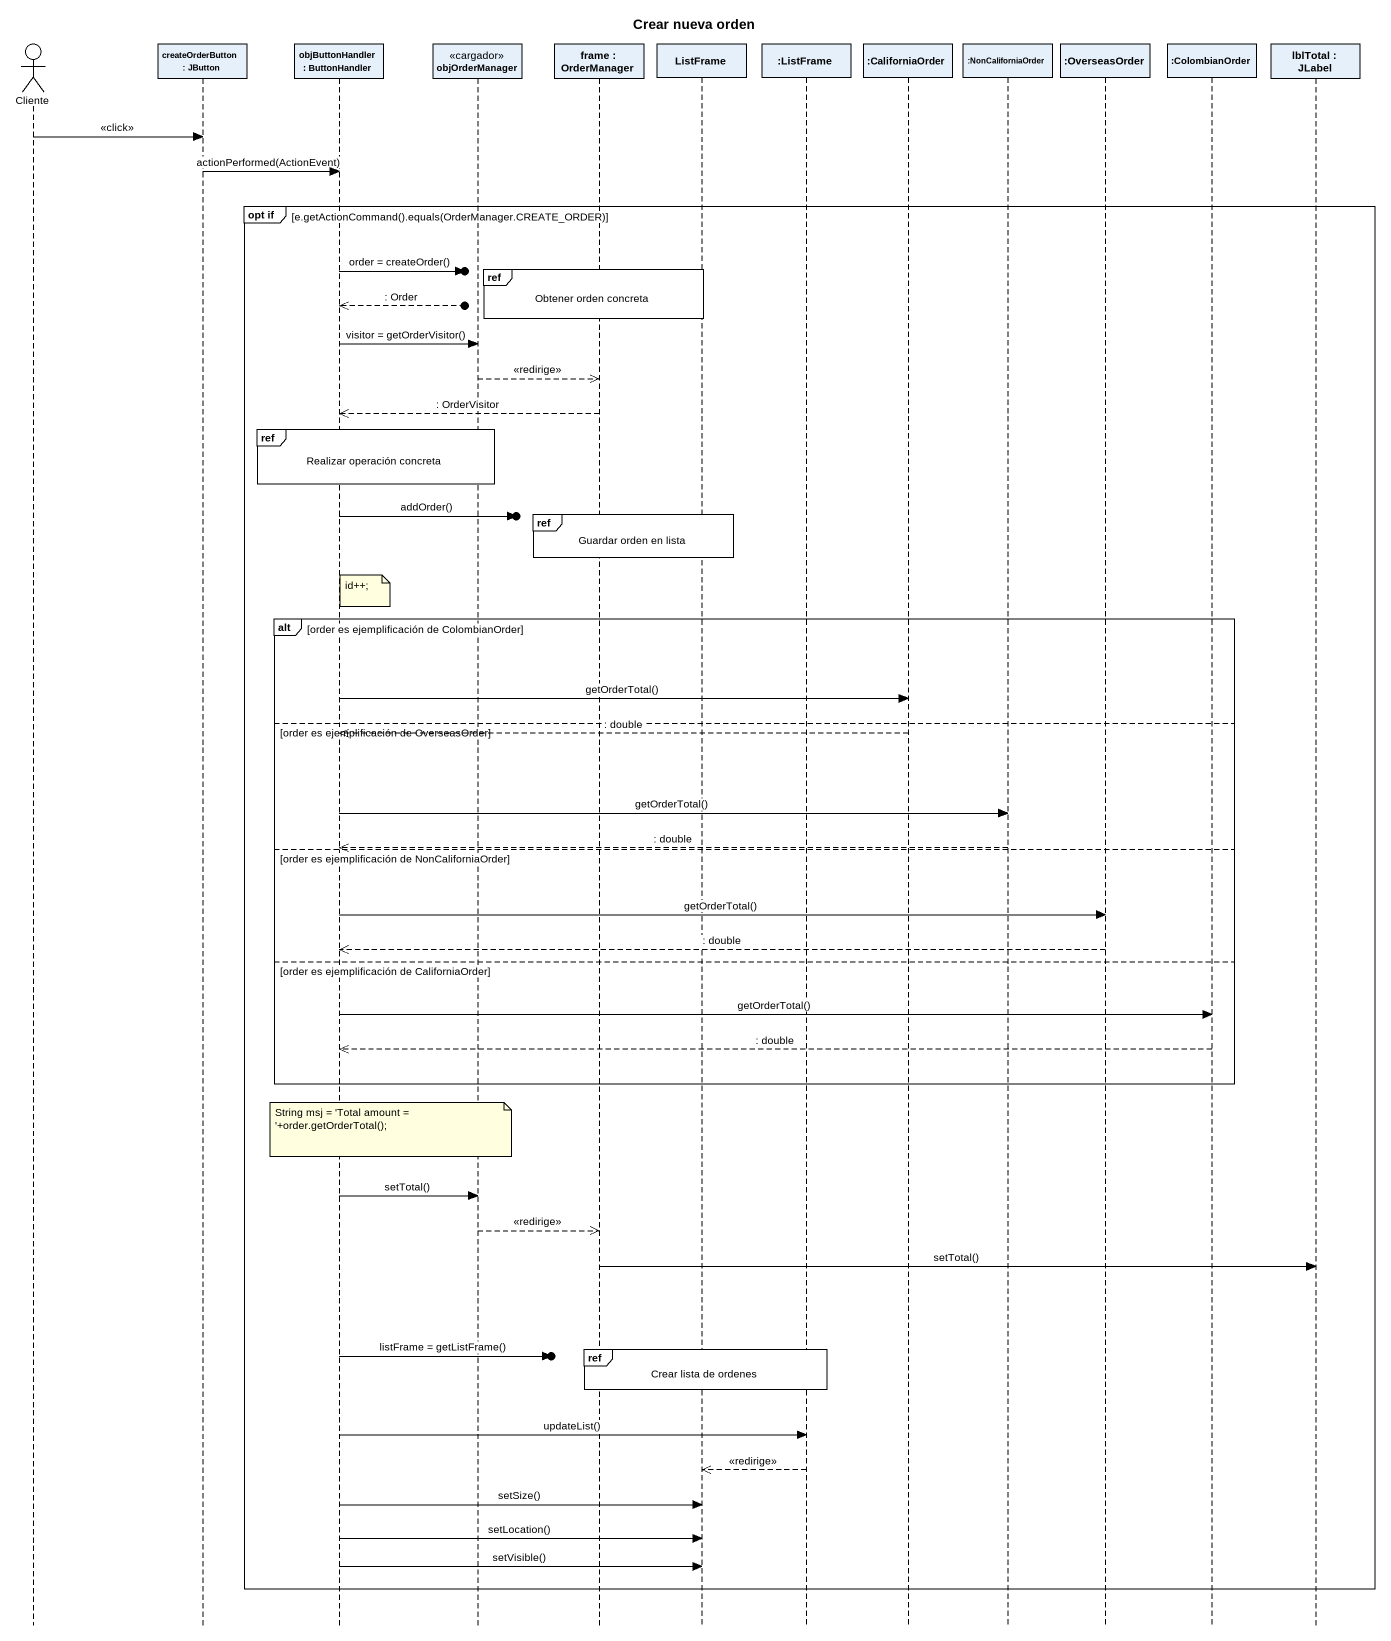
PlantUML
@startuml
title Crear nueva orden
hide footbox
actor Cliente
participant "createOrderButton : JButton" as createOrderButton
participant "objButtonHandler : ButtonHandler" as objButtonHandler
participant objOrderManager <<cargador>>
participant "frame : OrderManager" as frame_
participant ListFrame
participant ":ListFrame" as ListFrame_2
participant ":CaliforniaOrder" as CaliforniaOrder
participant ":NonCaliforniaOrder" as NonCaliforniaOrder
participant ":OverseasOrder" as OverseasOrder
participant ":ColombianOrder" as ColombianOrder
participant "lblTotal : JLabel" as lblTotal

Cliente -> createOrderButton : <<click>>
createOrderButton -> objButtonHandler : actionPerformed(ActionEvent)
group opt if [e.getActionCommand().equals(OrderManager.CREATE_ORDER)]
  ref over frame_, ListFrame : Obtener orden concreta
  objButtonHandler ->o] : order = createOrder()
  objButtonHandler <<--o] : : Order
  objButtonHandler -> objOrderManager : visitor = getOrderVisitor()
  objOrderManager -->> frame_ : <<redirige>>
  frame_ -->> objButtonHandler : : OrderVisitor
  ref over objButtonHandler, objOrderManager : Realizar operación concreta
  ref over frame_, ListFrame : Guardar orden en lista
  objButtonHandler ->o] : addOrder()
  note right of objButtonHandler : id++;
  alt order es ejemplificación de ColombianOrder
    objButtonHandler -> CaliforniaOrder : getOrderTotal()
  else order es ejemplificación de OverseasOrder
    CaliforniaOrder -->> objButtonHandler : : double
    objButtonHandler -> NonCaliforniaOrder : getOrderTotal()
    NonCaliforniaOrder -->> objButtonHandler : : double
  else order es ejemplificación de NonCaliforniaOrder
    objButtonHandler -> OverseasOrder : getOrderTotal()
    OverseasOrder -->> objButtonHandler : : double
  else order es ejemplificación de CaliforniaOrder
    objButtonHandler -> ColombianOrder : getOrderTotal()
    ColombianOrder -->> objButtonHandler : : double
  end
  note over objButtonHandler : String msj = 'Total amount = '+order.getOrderTotal();
  objButtonHandler -> objOrderManager : setTotal()
  objOrderManager -->> frame_ : <<redirige>>
  frame_ -> lblTotal : setTotal()
  ref over frame_, ListFrame, ListFrame_2 : Crear lista de ordenes
  objButtonHandler ->o] : listFrame = getListFrame()
  objButtonHandler -> ListFrame_2 : updateList()
  ListFrame_2 -->> ListFrame : <<redirige>>
  objButtonHandler -> ListFrame : setSize()
  objButtonHandler -> ListFrame : setLocation()
  objButtonHandler -> ListFrame : setVisible()
end
@enduml
